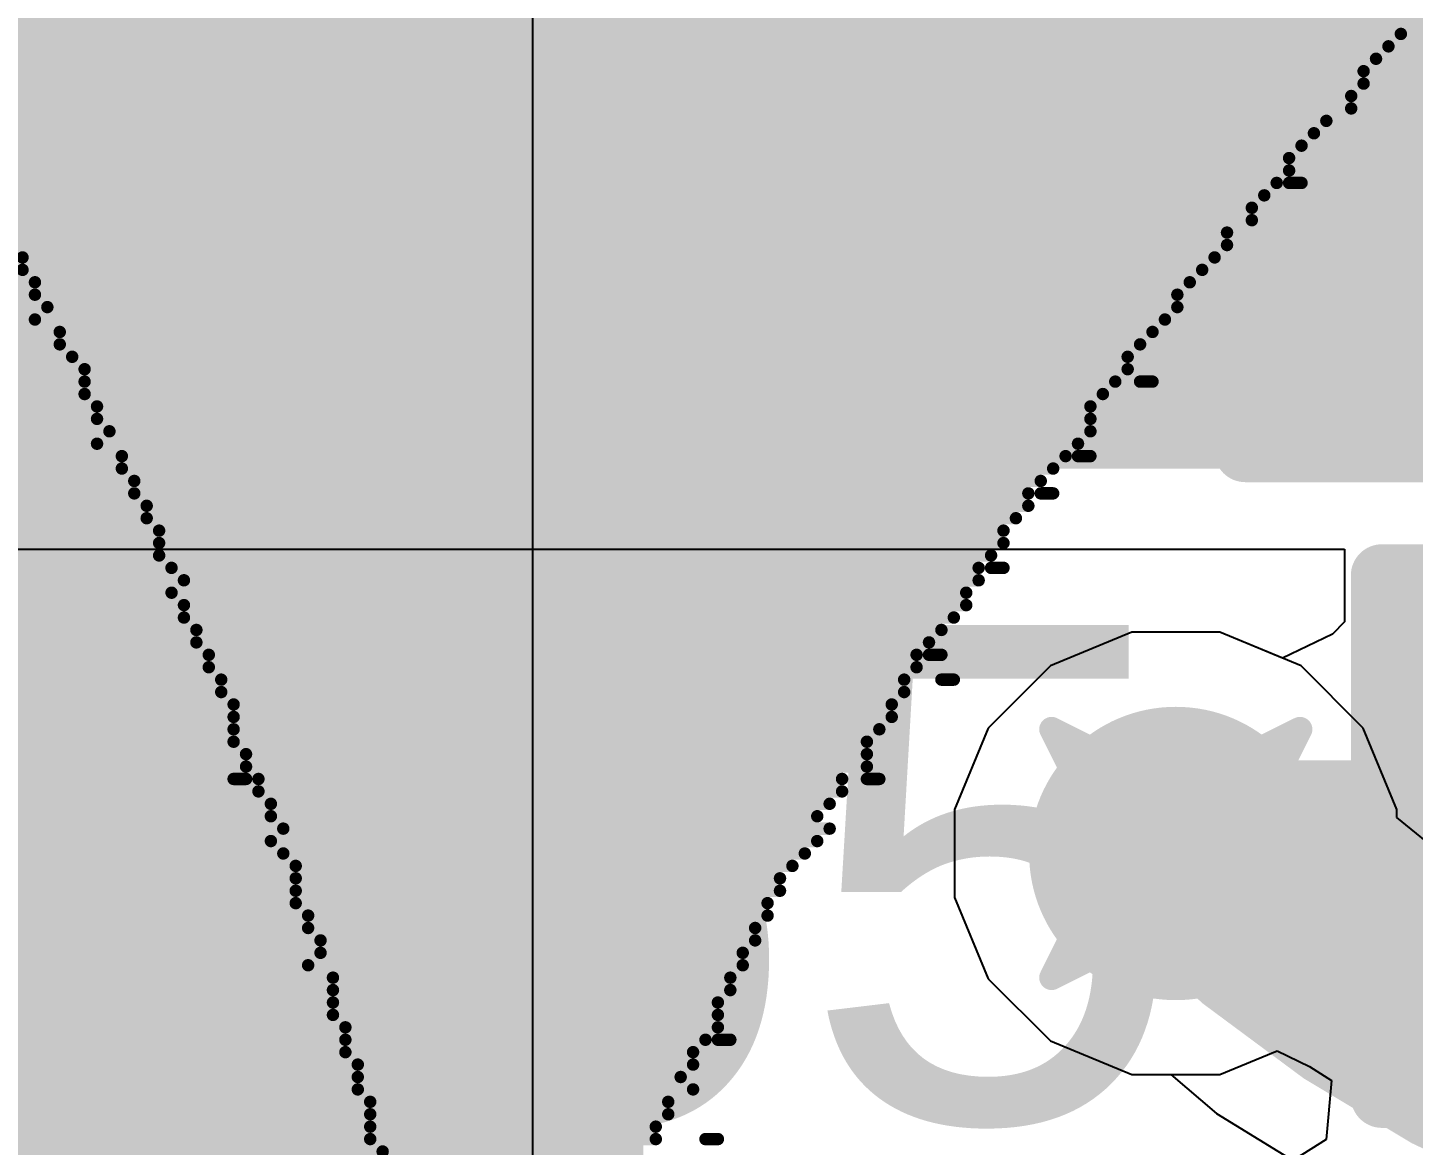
# Model space of a CAD drawing. Header units: inches. Extents: x -5 to 426, y -53 to 116.
# Drawn here: x 32.406 to 35.24, y -11.444 to -9.158 of the extents above; entities that cross this region are included whole.
import ezdxf

# ---------------------------------------------------------------- set-up
doc = ezdxf.new("R2010")
doc.units = ezdxf.units.IN
for name, color, linetype in [('Board Outline', 216, 'Continuous'), ('Bottom Layer', 5, 'Continuous'), ('Bottom Overlay', 54, 'Continuous'), ('Drill Drawing', 1, 'Continuous'), ('Top Layer', 1, 'Continuous'), ('Top Overlay', 2, 'Continuous'), ('Top Paste', 8, 'Continuous'), ('Top Solder', 216, 'Continuous'), ('Via Holes', 16, 'Continuous')]:
    doc.layers.add(name, color=color, linetype=linetype)
doc.styles.add('Arial', font='', dxfattribs={"height": 0.2})
doc.styles.get('Arial').set_extended_font_data('Arial')

# ---------------------------------------------------------------- blocks, each defined once
blk = doc.blocks.new('R___0603_3')
at = {"layer": 'Top Layer'}
for points in [[(-0.381, 0.4445), (-0.381, -0.4445), (-1.143, -0.4445), (-1.143, 0.4445)], [(1.143, 0.4445), (1.143, -0.4445), (0.381, -0.4445), (0.381, 0.4445)]]:
    blk.add_hatch(color=1, dxfattribs=at).paths.add_polyline_path(points)
at = {"layer": 'Top Paste'}
for points in [[(-0.381, 0.4445), (-0.381, -0.4445), (-1.143, -0.4445), (-1.143, 0.4445)], [(1.143, 0.4445), (1.143, -0.4445), (0.381, -0.4445), (0.381, 0.4445)]]:
    blk.add_hatch(color=8, dxfattribs=at).paths.add_polyline_path(points)
at = {"layer": 'Top Solder'}
for points in [[(-0.2794, 0.5461), (-0.2794, -0.5461), (-1.2446, -0.5461), (-1.2446, 0.5461)], [(1.2446, 0.5461), (1.2446, -0.5461), (0.2794, -0.5461), (0.2794, 0.5461)]]:
    blk.add_hatch(color=216, dxfattribs=at).paths.add_polyline_path(points)
at = {"layer": 'Top Overlay'}
for points in [[(-1.2192, 0.5334, 0.127, 0.127, 0), (-1.2192, -0.5334, 0.127, 0.127, 0)], [(-1.2192, 0.5334, 0.127, 0.127, 0), (1.2192, 0.5334, 0.127, 0.127, 0)], [(1.2192, 0.5334, 0.127, 0.127, 0), (1.2192, -0.5334, 0.127, 0.127, 0)], [(-1.2192, -0.5334, 0.127, 0.127, 0), (1.2192, -0.5334, 0.127, 0.127, 0)]]:
    blk.add_lwpolyline(points, format="xyseb", dxfattribs=at)
for points in [[(-1.25095, 0.5334, 0.0635, 0.0635, 1), (-1.18745, 0.5334, 0.0635, 0.0635, 1)], [(-1.25095, 0.5334, 0.0635, 0.0635, 1), (-1.18745, 0.5334, 0.0635, 0.0635, 1)], [(1.18745, 0.5334, 0.0635, 0.0635, 1), (1.25095, 0.5334, 0.0635, 0.0635, 1)], [(1.18745, 0.5334, 0.0635, 0.0635, 1), (1.25095, 0.5334, 0.0635, 0.0635, 1)], [(-1.25095, -0.5334, 0.0635, 0.0635, 1), (-1.18745, -0.5334, 0.0635, 0.0635, 1)], [(-1.25095, -0.5334, 0.0635, 0.0635, 1), (-1.18745, -0.5334, 0.0635, 0.0635, 1)], [(1.18745, -0.5334, 0.0635, 0.0635, 1), (1.25095, -0.5334, 0.0635, 0.0635, 1)], [(1.18745, -0.5334, 0.0635, 0.0635, 1), (1.25095, -0.5334, 0.0635, 0.0635, 1)]]:
    blk.add_lwpolyline(points, format="xyseb", close=True, dxfattribs=at)
blk = doc.blocks.new('R___0603_5')
at = {"layer": 'Top Layer'}
for points in [[(-0.381, 0.4445), (-0.381, -0.4445), (-1.143, -0.4445), (-1.143, 0.4445)], [(1.143, 0.4445), (1.143, -0.4445), (0.381, -0.4445), (0.381, 0.4445)]]:
    blk.add_hatch(color=1, dxfattribs=at).paths.add_polyline_path(points)
at = {"layer": 'Top Paste'}
for points in [[(-0.381, 0.4445), (-0.381, -0.4445), (-1.143, -0.4445), (-1.143, 0.4445)], [(1.143, 0.4445), (1.143, -0.4445), (0.381, -0.4445), (0.381, 0.4445)]]:
    blk.add_hatch(color=8, dxfattribs=at).paths.add_polyline_path(points)
at = {"layer": 'Top Solder'}
for points in [[(-0.2794, 0.5461), (-0.2794, -0.5461), (-1.2446, -0.5461), (-1.2446, 0.5461)], [(1.2446, 0.5461), (1.2446, -0.5461), (0.2794, -0.5461), (0.2794, 0.5461)]]:
    blk.add_hatch(color=216, dxfattribs=at).paths.add_polyline_path(points)
at = {"layer": 'Top Overlay'}
for points in [[(-1.2192, 0.5334, 0.127, 0.127, 0), (1.2192, 0.5334, 0.127, 0.127, 0)], [(-1.2192, 0.5334, 0.127, 0.127, 0), (-1.2192, -0.5334, 0.127, 0.127, 0)], [(1.2192, 0.5334, 0.127, 0.127, 0), (1.2192, -0.5334, 0.127, 0.127, 0)], [(-1.2192, -0.5334, 0.127, 0.127, 0), (1.2192, -0.5334, 0.127, 0.127, 0)]]:
    blk.add_lwpolyline(points, format="xyseb", dxfattribs=at)
for points in [[(-1.25095, 0.5334, 0.0635, 0.0635, 1), (-1.18745, 0.5334, 0.0635, 0.0635, 1)], [(-1.25095, 0.5334, 0.0635, 0.0635, 1), (-1.18745, 0.5334, 0.0635, 0.0635, 1)], [(1.18745, 0.5334, 0.0635, 0.0635, 1), (1.25095, 0.5334, 0.0635, 0.0635, 1)], [(1.18745, 0.5334, 0.0635, 0.0635, 1), (1.25095, 0.5334, 0.0635, 0.0635, 1)], [(-1.25095, -0.5334, 0.0635, 0.0635, 1), (-1.18745, -0.5334, 0.0635, 0.0635, 1)], [(-1.25095, -0.5334, 0.0635, 0.0635, 1), (-1.18745, -0.5334, 0.0635, 0.0635, 1)], [(1.18745, -0.5334, 0.0635, 0.0635, 1), (1.25095, -0.5334, 0.0635, 0.0635, 1)], [(1.18745, -0.5334, 0.0635, 0.0635, 1), (1.25095, -0.5334, 0.0635, 0.0635, 1)]]:
    blk.add_lwpolyline(points, format="xyseb", close=True, dxfattribs=at)
blk = doc.blocks.new('R___0603_52')
at = {"layer": 'Top Layer'}
for points in [[(-0.381, 0.4445), (-0.381, -0.4445), (-1.143, -0.4445), (-1.143, 0.4445)], [(1.143, 0.4445), (1.143, -0.4445), (0.381, -0.4445), (0.381, 0.4445)]]:
    blk.add_hatch(color=1, dxfattribs=at).paths.add_polyline_path(points)
at = {"layer": 'Top Paste'}
for points in [[(-0.381, 0.4445), (-0.381, -0.4445), (-1.143, -0.4445), (-1.143, 0.4445)], [(1.143, 0.4445), (1.143, -0.4445), (0.381, -0.4445), (0.381, 0.4445)]]:
    blk.add_hatch(color=8, dxfattribs=at).paths.add_polyline_path(points)
at = {"layer": 'Top Solder'}
for points in [[(-0.2794, 0.5461), (-0.2794, -0.5461), (-1.2446, -0.5461), (-1.2446, 0.5461)], [(1.2446, 0.5461), (1.2446, -0.5461), (0.2794, -0.5461), (0.2794, 0.5461)]]:
    blk.add_hatch(color=216, dxfattribs=at).paths.add_polyline_path(points)
at = {"layer": 'Top Overlay'}
for points in [[(-1.2192, 0.5334, 0.127, 0.127, 0), (-1.2192, -0.5334, 0.127, 0.127, 0)], [(1.2192, 0.5334, 0.127, 0.127, 0), (-1.2192, 0.5334, 0.127, 0.127, 0)], [(1.2192, 0.5334, 0.127, 0.127, 0), (1.2192, -0.5334, 0.127, 0.127, 0)], [(1.2192, -0.5334, 0.127, 0.127, 0), (-1.2192, -0.5334, 0.127, 0.127, 0)]]:
    blk.add_lwpolyline(points, format="xyseb", dxfattribs=at)
for points in [[(-1.25095, 0.5334, 0.0635, 0.0635, 1), (-1.18745, 0.5334, 0.0635, 0.0635, 1)], [(-1.25095, 0.5334, 0.0635, 0.0635, 1), (-1.18745, 0.5334, 0.0635, 0.0635, 1)], [(1.18745, 0.5334, 0.0635, 0.0635, 1), (1.25095, 0.5334, 0.0635, 0.0635, 1)], [(1.18745, 0.5334, 0.0635, 0.0635, 1), (1.25095, 0.5334, 0.0635, 0.0635, 1)], [(-1.25095, -0.5334, 0.0635, 0.0635, 1), (-1.18745, -0.5334, 0.0635, 0.0635, 1)], [(-1.25095, -0.5334, 0.0635, 0.0635, 1), (-1.18745, -0.5334, 0.0635, 0.0635, 1)], [(1.18745, -0.5334, 0.0635, 0.0635, 1), (1.25095, -0.5334, 0.0635, 0.0635, 1)], [(1.18745, -0.5334, 0.0635, 0.0635, 1), (1.25095, -0.5334, 0.0635, 0.0635, 1)]]:
    blk.add_lwpolyline(points, format="xyseb", close=True, dxfattribs=at)

msp = doc.modelspace()

# ---------------------------------------------------------------- hatches: boundary and pattern name
at = {"layer": 'Bottom Layer'}
h = msp.add_hatch(color=5, dxfattribs=at)
edge = h.paths.add_edge_path()
edge.add_arc((34.7543, -10.847), 0.3, 0, 360)
at = {"layer": 'Top Layer'}
msp.add_hatch(color=1, dxfattribs=at).paths.add_polyline_path([(37.4213, -9.1568), (30.8844, -9.1568), (30.8844, -10.0596), (37.4213, -10.0596)])
h = msp.add_hatch(color=1, dxfattribs=at)
edge = h.paths.add_edge_path()
edge.add_arc((34.7543, -10.847), 0.3, 0, 360)
at = {"layer": 'Via Holes'}
h = msp.add_hatch(color=7, dxfattribs=at)
edge = h.paths.add_edge_path()
edge.add_arc((34.7543, -10.847), 0.15, 0, 360)

# ---------------------------------------------------------------- linework, layer by layer
at = {"layer": 'Board Outline'}
msp.add_lwpolyline([(49.7725, 6.3481, 0.254, 0.254, -1.144567), (-0.2979, -38.4414, 0.254, 0.254, 0)], format="xyseb", dxfattribs=at)
at = {"layer": 'Bottom Layer'}
for p, q in [((33.4392, -13.3255), (33.4392, -7.3856)), ((34.6643, -10.3946), (34.498, -10.4635)), ((34.8443, -10.3946), (34.6643, -10.3946)), ((35.0105, -10.4635), (34.8443, -10.3946)), ((34.498, -10.4635), (34.3707, -10.5907)), ((35.1378, -10.5907), (35.0105, -10.4635)), ((34.3707, -10.5907), (34.3019, -10.757)), ((35.2067, -10.757), (35.1378, -10.5907)), ((34.3019, -10.757), (34.3019, -10.937)), ((35.2067, -10.7734), (35.2067, -10.757)), ((35.3142, -10.8616), (35.2067, -10.7734)), ((34.3019, -10.937), (34.3707, -11.1032)), ((34.3707, -11.1032), (34.498, -11.2305)), ((34.498, -11.2305), (34.6643, -11.2994)), ((34.6643, -11.2994), (34.7444, -11.2994)), ((34.7444, -11.2994), (34.8374, -11.3788)), ((34.8374, -11.3788), (35.2093, -11.6067))]:
    msp.add_line(p, q, dxfattribs=at)
for points in [[(32.7731, -13.3255, 1.016, 1.016, 0), (32.7731, -7.3856, 1.016, 1.016, 0)], [(36.4713, -11.5582, 0.381, 0.381, -0.198912), (34.7543, -10.847, 0.381, 0.381, 0)]]:
    msp.add_lwpolyline(points, format="xyseb", dxfattribs=at)
msp.add_lwpolyline([(34.659, -10.847, 0.1905, 0.1905, 1), (34.8495, -10.847, 0.1905, 0.1905, 1)], format="xyseb", close=True, dxfattribs=at)
at = {"layer": 'Bottom Overlay'}
for points in [[(32.0651, -9.1452, 0.0254, 0.0254, 0), (35.2401, -9.1452, 0.0254, 0.0254, 0)], [(32.1159, -9.1706, 0.0254, 0.0254, 0), (35.2147, -9.1706, 0.0254, 0.0254, 0)], [(32.1413, -9.196, 0.0254, 0.0254, 0), (35.1893, -9.196, 0.0254, 0.0254, 0)], [(32.1667, -9.2214, 0.0254, 0.0254, 0), (35.1639, -9.2214, 0.0254, 0.0254, 0)], [(32.1667, -9.2468, 0.0254, 0.0254, 0), (35.1385, -9.2468, 0.0254, 0.0254, 0)], [(32.1921, -9.2722, 0.0254, 0.0254, 0), (35.1385, -9.2722, 0.0254, 0.0254, 0)], [(32.2175, -9.2976, 0.0254, 0.0254, 0), (35.1131, -9.2976, 0.0254, 0.0254, 0)], [(32.2175, -9.323, 0.0254, 0.0254, 0), (35.1131, -9.323, 0.0254, 0.0254, 0)], [(32.2175, -9.3484, 0.0254, 0.0254, 0), (35.0623, -9.3484, 0.0254, 0.0254, 0)], [(32.2429, -9.3738, 0.0254, 0.0254, 0), (35.0369, -9.3738, 0.0254, 0.0254, 0)], [(32.2683, -9.3992, 0.0254, 0.0254, 0), (35.0115, -9.3992, 0.0254, 0.0254, 0)], [(32.2683, -9.4246, 0.0254, 0.0254, 0), (34.9861, -9.4246, 0.0254, 0.0254, 0)], [(32.2937, -9.45, 0.0254, 0.0254, 0), (34.9861, -9.45, 0.0254, 0.0254, 0)], [(32.2937, -9.4754, 0.0254, 0.0254, 0), (34.9607, -9.4754, 0.0254, 0.0254, 0)], [(34.9861, -9.4754, 0.0254, 0.0254, 0), (35.0115, -9.4754, 0.0254, 0.0254, 0)], [(32.3191, -9.5008, 0.0254, 0.0254, 0), (34.9353, -9.5008, 0.0254, 0.0254, 0)], [(32.3445, -9.5262, 0.0254, 0.0254, 0), (34.9099, -9.5262, 0.0254, 0.0254, 0)], [(32.3445, -9.5516, 0.0254, 0.0254, 0), (34.9099, -9.5516, 0.0254, 0.0254, 0)], [(32.3699, -9.577, 0.0254, 0.0254, 0), (34.8591, -9.577, 0.0254, 0.0254, 0)], [(32.3445, -9.6024, 0.0254, 0.0254, 0), (34.8591, -9.6024, 0.0254, 0.0254, 0)], [(32.3953, -9.6278, 0.0254, 0.0254, 0), (34.8337, -9.6278, 0.0254, 0.0254, 0)], [(32.3953, -9.6532, 0.0254, 0.0254, 0), (34.8083, -9.6532, 0.0254, 0.0254, 0)], [(32.4207, -9.6786, 0.0254, 0.0254, 0), (34.7829, -9.6786, 0.0254, 0.0254, 0)], [(32.4207, -9.704, 0.0254, 0.0254, 0), (34.7575, -9.704, 0.0254, 0.0254, 0)], [(32.4461, -9.7294, 0.0254, 0.0254, 0), (34.7575, -9.7294, 0.0254, 0.0254, 0)], [(32.4207, -9.7548, 0.0254, 0.0254, 0), (34.7321, -9.7548, 0.0254, 0.0254, 0)], [(32.4715, -9.7802, 0.0254, 0.0254, 0), (34.7067, -9.7802, 0.0254, 0.0254, 0)], [(32.4715, -9.8056, 0.0254, 0.0254, 0), (34.6813, -9.8056, 0.0254, 0.0254, 0)], [(32.4969, -9.831, 0.0254, 0.0254, 0), (34.6559, -9.831, 0.0254, 0.0254, 0)], [(32.5223, -9.8564, 0.0254, 0.0254, 0), (34.6559, -9.8564, 0.0254, 0.0254, 0)], [(32.5223, -9.8818, 0.0254, 0.0254, 0), (34.6305, -9.8818, 0.0254, 0.0254, 0)], [(34.6813, -9.8818, 0.0254, 0.0254, 0), (34.7067, -9.8818, 0.0254, 0.0254, 0)], [(32.5223, -9.9072, 0.0254, 0.0254, 0), (34.6051, -9.9072, 0.0254, 0.0254, 0)], [(32.5477, -9.9326, 0.0254, 0.0254, 0), (34.5797, -9.9326, 0.0254, 0.0254, 0)], [(32.5477, -9.958, 0.0254, 0.0254, 0), (34.5797, -9.958, 0.0254, 0.0254, 0)], [(32.5731, -9.9834, 0.0254, 0.0254, 0), (34.5797, -9.9834, 0.0254, 0.0254, 0)], [(32.5477, -10.0088, 0.0254, 0.0254, 0), (34.5543, -10.0088, 0.0254, 0.0254, 0)], [(32.5985, -10.0342, 0.0254, 0.0254, 0), (34.5289, -10.0342, 0.0254, 0.0254, 0)], [(34.5543, -10.0342, 0.0254, 0.0254, 0), (34.5797, -10.0342, 0.0254, 0.0254, 0)], [(32.5985, -10.0596, 0.0254, 0.0254, 0), (34.5035, -10.0596, 0.0254, 0.0254, 0)], [(32.6239, -10.085, 0.0254, 0.0254, 0), (34.4781, -10.085, 0.0254, 0.0254, 0)], [(32.6239, -10.1104, 0.0254, 0.0254, 0), (34.4527, -10.1104, 0.0254, 0.0254, 0)], [(34.4781, -10.1104, 0.0254, 0.0254, 0), (34.5035, -10.1104, 0.0254, 0.0254, 0)], [(32.6493, -10.1358, 0.0254, 0.0254, 0), (34.4527, -10.1358, 0.0254, 0.0254, 0)], [(32.6493, -10.1612, 0.0254, 0.0254, 0), (34.4273, -10.1612, 0.0254, 0.0254, 0)], [(32.6747, -10.1866, 0.0254, 0.0254, 0), (34.4019, -10.1866, 0.0254, 0.0254, 0)], [(32.6747, -10.212, 0.0254, 0.0254, 0), (34.4019, -10.212, 0.0254, 0.0254, 0)], [(32.6747, -10.2374, 0.0254, 0.0254, 0), (34.3765, -10.2374, 0.0254, 0.0254, 0)], [(32.7001, -10.2628, 0.0254, 0.0254, 0), (34.3511, -10.2628, 0.0254, 0.0254, 0)], [(34.3765, -10.2628, 0.0254, 0.0254, 0), (34.4019, -10.2628, 0.0254, 0.0254, 0)], [(32.7255, -10.2882, 0.0254, 0.0254, 0), (34.3511, -10.2882, 0.0254, 0.0254, 0)], [(32.7001, -10.3136, 0.0254, 0.0254, 0), (34.3257, -10.3136, 0.0254, 0.0254, 0)], [(32.7255, -10.339, 0.0254, 0.0254, 0), (34.3257, -10.339, 0.0254, 0.0254, 0)], [(32.7255, -10.3644, 0.0254, 0.0254, 0), (34.3003, -10.3644, 0.0254, 0.0254, 0)], [(32.7509, -10.3898, 0.0254, 0.0254, 0), (34.2749, -10.3898, 0.0254, 0.0254, 0)], [(32.7509, -10.4152, 0.0254, 0.0254, 0), (34.2495, -10.4152, 0.0254, 0.0254, 0)], [(32.7763, -10.4406, 0.0254, 0.0254, 0), (34.2241, -10.4406, 0.0254, 0.0254, 0)], [(34.2495, -10.4406, 0.0254, 0.0254, 0), (34.2749, -10.4406, 0.0254, 0.0254, 0)], [(32.7763, -10.466, 0.0254, 0.0254, 0), (34.2241, -10.466, 0.0254, 0.0254, 0)], [(32.8017, -10.4914, 0.0254, 0.0254, 0), (34.1987, -10.4914, 0.0254, 0.0254, 0)], [(34.2749, -10.4914, 0.0254, 0.0254, 0), (34.3003, -10.4914, 0.0254, 0.0254, 0)], [(32.8017, -10.5168, 0.0254, 0.0254, 0), (34.1987, -10.5168, 0.0254, 0.0254, 0)], [(32.8271, -10.5422, 0.0254, 0.0254, 0), (34.1733, -10.5422, 0.0254, 0.0254, 0)], [(32.8271, -10.5676, 0.0254, 0.0254, 0), (34.1733, -10.5676, 0.0254, 0.0254, 0)], [(32.8271, -10.593, 0.0254, 0.0254, 0), (34.1479, -10.593, 0.0254, 0.0254, 0)], [(32.8271, -10.6184, 0.0254, 0.0254, 0), (34.1225, -10.6184, 0.0254, 0.0254, 0)], [(32.8525, -10.6438, 0.0254, 0.0254, 0), (34.1225, -10.6438, 0.0254, 0.0254, 0)], [(32.8525, -10.6692, 0.0254, 0.0254, 0), (34.1225, -10.6692, 0.0254, 0.0254, 0)], [(32.8271, -10.6946, 0.0254, 0.0254, 0), (32.8525, -10.6946, 0.0254, 0.0254, 0)], [(32.8779, -10.6946, 0.0254, 0.0254, 0), (34.0717, -10.6946, 0.0254, 0.0254, 0)], [(34.1225, -10.6946, 0.0254, 0.0254, 0), (34.1479, -10.6946, 0.0254, 0.0254, 0)], [(32.8779, -10.72, 0.0254, 0.0254, 0), (34.0717, -10.72, 0.0254, 0.0254, 0)], [(32.9033, -10.7454, 0.0254, 0.0254, 0), (34.0463, -10.7454, 0.0254, 0.0254, 0)], [(32.9033, -10.7708, 0.0254, 0.0254, 0), (34.0209, -10.7708, 0.0254, 0.0254, 0)], [(32.9287, -10.7962, 0.0254, 0.0254, 0), (34.0463, -10.7962, 0.0254, 0.0254, 0)], [(32.9033, -10.8216, 0.0254, 0.0254, 0), (34.0209, -10.8216, 0.0254, 0.0254, 0)], [(32.9287, -10.847, 0.0254, 0.0254, 0), (33.9955, -10.847, 0.0254, 0.0254, 0)], [(32.9541, -10.8724, 0.0254, 0.0254, 0), (33.9701, -10.8724, 0.0254, 0.0254, 0)], [(32.9541, -10.8978, 0.0254, 0.0254, 0), (33.9447, -10.8978, 0.0254, 0.0254, 0)], [(32.9541, -10.9232, 0.0254, 0.0254, 0), (33.9447, -10.9232, 0.0254, 0.0254, 0)], [(32.9541, -10.9486, 0.0254, 0.0254, 0), (33.9193, -10.9486, 0.0254, 0.0254, 0)], [(32.9795, -10.974, 0.0254, 0.0254, 0), (33.9193, -10.974, 0.0254, 0.0254, 0)], [(32.9795, -10.9994, 0.0254, 0.0254, 0), (33.8939, -10.9994, 0.0254, 0.0254, 0)], [(33.0049, -11.0248, 0.0254, 0.0254, 0), (33.8939, -11.0248, 0.0254, 0.0254, 0)], [(33.0049, -11.0502, 0.0254, 0.0254, 0), (33.8685, -11.0502, 0.0254, 0.0254, 0)], [(32.9795, -11.0756, 0.0254, 0.0254, 0), (33.8685, -11.0756, 0.0254, 0.0254, 0)], [(33.0303, -11.101, 0.0254, 0.0254, 0), (33.8431, -11.101, 0.0254, 0.0254, 0)], [(33.0303, -11.1264, 0.0254, 0.0254, 0), (33.8431, -11.1264, 0.0254, 0.0254, 0)], [(33.0303, -11.1518, 0.0254, 0.0254, 0), (33.8177, -11.1518, 0.0254, 0.0254, 0)], [(33.0303, -11.1772, 0.0254, 0.0254, 0), (33.8177, -11.1772, 0.0254, 0.0254, 0)], [(33.0557, -11.2026, 0.0254, 0.0254, 0), (33.8177, -11.2026, 0.0254, 0.0254, 0)], [(33.0557, -11.228, 0.0254, 0.0254, 0), (33.7923, -11.228, 0.0254, 0.0254, 0)], [(33.8177, -11.228, 0.0254, 0.0254, 0), (33.8431, -11.228, 0.0254, 0.0254, 0)], [(33.0557, -11.2534, 0.0254, 0.0254, 0), (33.7669, -11.2534, 0.0254, 0.0254, 0)], [(33.0811, -11.2788, 0.0254, 0.0254, 0), (33.7669, -11.2788, 0.0254, 0.0254, 0)], [(33.0811, -11.3042, 0.0254, 0.0254, 0), (33.7415, -11.3042, 0.0254, 0.0254, 0)], [(33.0811, -11.3296, 0.0254, 0.0254, 0), (33.7669, -11.3296, 0.0254, 0.0254, 0)], [(33.1065, -11.355, 0.0254, 0.0254, 0), (33.7161, -11.355, 0.0254, 0.0254, 0)], [(33.1065, -11.3804, 0.0254, 0.0254, 0), (33.7161, -11.3804, 0.0254, 0.0254, 0)], [(33.1065, -11.4058, 0.0254, 0.0254, 0), (33.6907, -11.4058, 0.0254, 0.0254, 0)], [(33.1065, -11.4312, 0.0254, 0.0254, 0), (33.6907, -11.4312, 0.0254, 0.0254, 0)], [(33.7923, -11.4312, 0.0254, 0.0254, 0), (33.8177, -11.4312, 0.0254, 0.0254, 0)], [(33.1319, -11.4566, 0.0254, 0.0254, 0), (33.6653, -11.4566, 0.0254, 0.0254, 0)]]:
    msp.add_lwpolyline(points, format="xyseb", dxfattribs=at)
for points in [[(35.2083, -9.1706, 0.0127, 0.0127, 1), (35.221, -9.1706, 0.0127, 0.0127, 1)], [(35.1575, -9.2214, 0.0127, 0.0127, 1), (35.1702, -9.2214, 0.0127, 0.0127, 1)], [(35.1829, -9.196, 0.0127, 0.0127, 1), (35.1956, -9.196, 0.0127, 0.0127, 1)], [(35.1321, -9.2468, 0.0127, 0.0127, 1), (35.1448, -9.2468, 0.0127, 0.0127, 1)], [(35.1321, -9.2722, 0.0127, 0.0127, 1), (35.1448, -9.2722, 0.0127, 0.0127, 1)], [(35.1067, -9.2976, 0.0127, 0.0127, 1), (35.1194, -9.2976, 0.0127, 0.0127, 1)], [(35.1067, -9.323, 0.0127, 0.0127, 1), (35.1194, -9.323, 0.0127, 0.0127, 1)], [(35.0559, -9.3484, 0.0127, 0.0127, 1), (35.0686, -9.3484, 0.0127, 0.0127, 1)], [(35.0305, -9.3738, 0.0127, 0.0127, 1), (35.0432, -9.3738, 0.0127, 0.0127, 1)], [(35.0051, -9.3992, 0.0127, 0.0127, 1), (35.0178, -9.3992, 0.0127, 0.0127, 1)], [(34.9797, -9.4246, 0.0127, 0.0127, 1), (34.9924, -9.4246, 0.0127, 0.0127, 1)], [(34.9797, -9.45, 0.0127, 0.0127, 1), (34.9924, -9.45, 0.0127, 0.0127, 1)], [(34.9543, -9.4754, 0.0127, 0.0127, 1), (34.967, -9.4754, 0.0127, 0.0127, 1)], [(34.9797, -9.4754, 0.0127, 0.0127, 1), (34.9924, -9.4754, 0.0127, 0.0127, 1)], [(35.0051, -9.4754, 0.0127, 0.0127, 1), (35.0178, -9.4754, 0.0127, 0.0127, 1)], [(34.9289, -9.5008, 0.0127, 0.0127, 1), (34.9416, -9.5008, 0.0127, 0.0127, 1)], [(34.9035, -9.5262, 0.0127, 0.0127, 1), (34.9162, -9.5262, 0.0127, 0.0127, 1)], [(34.9035, -9.5516, 0.0127, 0.0127, 1), (34.9162, -9.5516, 0.0127, 0.0127, 1)], [(34.8527, -9.577, 0.0127, 0.0127, 1), (34.8654, -9.577, 0.0127, 0.0127, 1)], [(34.8527, -9.6024, 0.0127, 0.0127, 1), (34.8654, -9.6024, 0.0127, 0.0127, 1)], [(32.3889, -9.6278, 0.0127, 0.0127, 1), (32.4016, -9.6278, 0.0127, 0.0127, 1)], [(34.8273, -9.6278, 0.0127, 0.0127, 1), (34.84, -9.6278, 0.0127, 0.0127, 1)], [(32.3889, -9.6532, 0.0127, 0.0127, 1), (32.4016, -9.6532, 0.0127, 0.0127, 1)], [(34.8019, -9.6532, 0.0127, 0.0127, 1), (34.8146, -9.6532, 0.0127, 0.0127, 1)], [(32.4143, -9.6786, 0.0127, 0.0127, 1), (32.427, -9.6786, 0.0127, 0.0127, 1)], [(32.4143, -9.704, 0.0127, 0.0127, 1), (32.427, -9.704, 0.0127, 0.0127, 1)], [(34.7511, -9.704, 0.0127, 0.0127, 1), (34.7638, -9.704, 0.0127, 0.0127, 1)], [(34.7765, -9.6786, 0.0127, 0.0127, 1), (34.7892, -9.6786, 0.0127, 0.0127, 1)], [(32.4397, -9.7294, 0.0127, 0.0127, 1), (32.4524, -9.7294, 0.0127, 0.0127, 1)], [(34.7511, -9.7294, 0.0127, 0.0127, 1), (34.7638, -9.7294, 0.0127, 0.0127, 1)], [(32.4143, -9.7548, 0.0127, 0.0127, 1), (32.427, -9.7548, 0.0127, 0.0127, 1)], [(34.7257, -9.7548, 0.0127, 0.0127, 1), (34.7384, -9.7548, 0.0127, 0.0127, 1)], [(32.4651, -9.7802, 0.0127, 0.0127, 1), (32.4778, -9.7802, 0.0127, 0.0127, 1)], [(34.7003, -9.7802, 0.0127, 0.0127, 1), (34.713, -9.7802, 0.0127, 0.0127, 1)], [(32.4651, -9.8056, 0.0127, 0.0127, 1), (32.4778, -9.8056, 0.0127, 0.0127, 1)], [(34.6749, -9.8056, 0.0127, 0.0127, 1), (34.6876, -9.8056, 0.0127, 0.0127, 1)], [(32.4905, -9.831, 0.0127, 0.0127, 1), (32.5032, -9.831, 0.0127, 0.0127, 1)], [(34.6495, -9.831, 0.0127, 0.0127, 1), (34.6622, -9.831, 0.0127, 0.0127, 1)], [(32.5159, -9.8564, 0.0127, 0.0127, 1), (32.5286, -9.8564, 0.0127, 0.0127, 1)], [(34.6495, -9.8564, 0.0127, 0.0127, 1), (34.6622, -9.8564, 0.0127, 0.0127, 1)], [(32.5159, -9.8818, 0.0127, 0.0127, 1), (32.5286, -9.8818, 0.0127, 0.0127, 1)], [(34.6241, -9.8818, 0.0127, 0.0127, 1), (34.6368, -9.8818, 0.0127, 0.0127, 1)], [(34.6749, -9.8818, 0.0127, 0.0127, 1), (34.6876, -9.8818, 0.0127, 0.0127, 1)], [(34.7003, -9.8818, 0.0127, 0.0127, 1), (34.713, -9.8818, 0.0127, 0.0127, 1)], [(32.5159, -9.9072, 0.0127, 0.0127, 1), (32.5286, -9.9072, 0.0127, 0.0127, 1)], [(34.5987, -9.9072, 0.0127, 0.0127, 1), (34.6114, -9.9072, 0.0127, 0.0127, 1)], [(32.5413, -9.9326, 0.0127, 0.0127, 1), (32.554, -9.9326, 0.0127, 0.0127, 1)], [(32.5413, -9.958, 0.0127, 0.0127, 1), (32.554, -9.958, 0.0127, 0.0127, 1)], [(34.5733, -9.9326, 0.0127, 0.0127, 1), (34.586, -9.9326, 0.0127, 0.0127, 1)], [(34.5733, -9.958, 0.0127, 0.0127, 1), (34.586, -9.958, 0.0127, 0.0127, 1)], [(32.5667, -9.9834, 0.0127, 0.0127, 1), (32.5794, -9.9834, 0.0127, 0.0127, 1)], [(34.5733, -9.9834, 0.0127, 0.0127, 1), (34.586, -9.9834, 0.0127, 0.0127, 1)], [(32.5413, -10.0088, 0.0127, 0.0127, 1), (32.554, -10.0088, 0.0127, 0.0127, 1)], [(34.5479, -10.0088, 0.0127, 0.0127, 1), (34.5606, -10.0088, 0.0127, 0.0127, 1)], [(32.5921, -10.0342, 0.0127, 0.0127, 1), (32.6048, -10.0342, 0.0127, 0.0127, 1)], [(34.5225, -10.0342, 0.0127, 0.0127, 1), (34.5352, -10.0342, 0.0127, 0.0127, 1)], [(34.5479, -10.0342, 0.0127, 0.0127, 1), (34.5606, -10.0342, 0.0127, 0.0127, 1)], [(34.5733, -10.0342, 0.0127, 0.0127, 1), (34.586, -10.0342, 0.0127, 0.0127, 1)], [(32.5921, -10.0596, 0.0127, 0.0127, 1), (32.6048, -10.0596, 0.0127, 0.0127, 1)], [(34.4971, -10.0596, 0.0127, 0.0127, 1), (34.5098, -10.0596, 0.0127, 0.0127, 1)], [(32.6175, -10.085, 0.0127, 0.0127, 1), (32.6302, -10.085, 0.0127, 0.0127, 1)], [(34.4717, -10.085, 0.0127, 0.0127, 1), (34.4844, -10.085, 0.0127, 0.0127, 1)], [(32.6175, -10.1104, 0.0127, 0.0127, 1), (32.6302, -10.1104, 0.0127, 0.0127, 1)], [(34.4463, -10.1104, 0.0127, 0.0127, 1), (34.459, -10.1104, 0.0127, 0.0127, 1)], [(34.4717, -10.1104, 0.0127, 0.0127, 1), (34.4844, -10.1104, 0.0127, 0.0127, 1)], [(34.4971, -10.1104, 0.0127, 0.0127, 1), (34.5098, -10.1104, 0.0127, 0.0127, 1)], [(32.6429, -10.1358, 0.0127, 0.0127, 1), (32.6556, -10.1358, 0.0127, 0.0127, 1)], [(34.4463, -10.1358, 0.0127, 0.0127, 1), (34.459, -10.1358, 0.0127, 0.0127, 1)], [(32.6429, -10.1612, 0.0127, 0.0127, 1), (32.6556, -10.1612, 0.0127, 0.0127, 1)], [(32.6683, -10.1866, 0.0127, 0.0127, 1), (32.681, -10.1866, 0.0127, 0.0127, 1)], [(34.3955, -10.1866, 0.0127, 0.0127, 1), (34.4082, -10.1866, 0.0127, 0.0127, 1)], [(34.4209, -10.1612, 0.0127, 0.0127, 1), (34.4336, -10.1612, 0.0127, 0.0127, 1)], [(32.6683, -10.212, 0.0127, 0.0127, 1), (32.681, -10.212, 0.0127, 0.0127, 1)], [(34.3955, -10.212, 0.0127, 0.0127, 1), (34.4082, -10.212, 0.0127, 0.0127, 1)], [(32.6683, -10.2374, 0.0127, 0.0127, 1), (32.681, -10.2374, 0.0127, 0.0127, 1)], [(34.3701, -10.2374, 0.0127, 0.0127, 1), (34.3828, -10.2374, 0.0127, 0.0127, 1)], [(32.6937, -10.2628, 0.0127, 0.0127, 1), (32.7064, -10.2628, 0.0127, 0.0127, 1)], [(34.3447, -10.2628, 0.0127, 0.0127, 1), (34.3574, -10.2628, 0.0127, 0.0127, 1)], [(34.3701, -10.2628, 0.0127, 0.0127, 1), (34.3828, -10.2628, 0.0127, 0.0127, 1)], [(34.3955, -10.2628, 0.0127, 0.0127, 1), (34.4082, -10.2628, 0.0127, 0.0127, 1)], [(32.7191, -10.2882, 0.0127, 0.0127, 1), (32.7318, -10.2882, 0.0127, 0.0127, 1)], [(34.3447, -10.2882, 0.0127, 0.0127, 1), (34.3574, -10.2882, 0.0127, 0.0127, 1)], [(32.6937, -10.3136, 0.0127, 0.0127, 1), (32.7064, -10.3136, 0.0127, 0.0127, 1)], [(34.3193, -10.3136, 0.0127, 0.0127, 1), (34.332, -10.3136, 0.0127, 0.0127, 1)], [(32.7191, -10.339, 0.0127, 0.0127, 1), (32.7318, -10.339, 0.0127, 0.0127, 1)], [(34.3193, -10.339, 0.0127, 0.0127, 1), (34.332, -10.339, 0.0127, 0.0127, 1)], [(32.7191, -10.3644, 0.0127, 0.0127, 1), (32.7318, -10.3644, 0.0127, 0.0127, 1)], [(34.2939, -10.3644, 0.0127, 0.0127, 1), (34.3066, -10.3644, 0.0127, 0.0127, 1)], [(32.7445, -10.3898, 0.0127, 0.0127, 1), (32.7572, -10.3898, 0.0127, 0.0127, 1)], [(34.2685, -10.3898, 0.0127, 0.0127, 1), (34.2812, -10.3898, 0.0127, 0.0127, 1)], [(32.7445, -10.4152, 0.0127, 0.0127, 1), (32.7572, -10.4152, 0.0127, 0.0127, 1)], [(32.7699, -10.4406, 0.0127, 0.0127, 1), (32.7826, -10.4406, 0.0127, 0.0127, 1)], [(34.2177, -10.4406, 0.0127, 0.0127, 1), (34.2304, -10.4406, 0.0127, 0.0127, 1)], [(34.2431, -10.4152, 0.0127, 0.0127, 1), (34.2558, -10.4152, 0.0127, 0.0127, 1)], [(34.2431, -10.4406, 0.0127, 0.0127, 1), (34.2558, -10.4406, 0.0127, 0.0127, 1)], [(34.2685, -10.4406, 0.0127, 0.0127, 1), (34.2812, -10.4406, 0.0127, 0.0127, 1)], [(32.7699, -10.466, 0.0127, 0.0127, 1), (32.7826, -10.466, 0.0127, 0.0127, 1)], [(34.2177, -10.466, 0.0127, 0.0127, 1), (34.2304, -10.466, 0.0127, 0.0127, 1)], [(32.7953, -10.4914, 0.0127, 0.0127, 1), (32.808, -10.4914, 0.0127, 0.0127, 1)], [(34.1923, -10.4914, 0.0127, 0.0127, 1), (34.205, -10.4914, 0.0127, 0.0127, 1)], [(34.2685, -10.4914, 0.0127, 0.0127, 1), (34.2812, -10.4914, 0.0127, 0.0127, 1)], [(34.2939, -10.4914, 0.0127, 0.0127, 1), (34.3066, -10.4914, 0.0127, 0.0127, 1)], [(32.7953, -10.5168, 0.0127, 0.0127, 1), (32.808, -10.5168, 0.0127, 0.0127, 1)], [(34.1923, -10.5168, 0.0127, 0.0127, 1), (34.205, -10.5168, 0.0127, 0.0127, 1)], [(32.8207, -10.5422, 0.0127, 0.0127, 1), (32.8334, -10.5422, 0.0127, 0.0127, 1)], [(34.1669, -10.5422, 0.0127, 0.0127, 1), (34.1796, -10.5422, 0.0127, 0.0127, 1)], [(32.8207, -10.5676, 0.0127, 0.0127, 1), (32.8334, -10.5676, 0.0127, 0.0127, 1)], [(34.1669, -10.5676, 0.0127, 0.0127, 1), (34.1796, -10.5676, 0.0127, 0.0127, 1)], [(32.8207, -10.593, 0.0127, 0.0127, 1), (32.8334, -10.593, 0.0127, 0.0127, 1)], [(34.1415, -10.593, 0.0127, 0.0127, 1), (34.1542, -10.593, 0.0127, 0.0127, 1)], [(32.8207, -10.6184, 0.0127, 0.0127, 1), (32.8334, -10.6184, 0.0127, 0.0127, 1)], [(34.1161, -10.6184, 0.0127, 0.0127, 1), (34.1288, -10.6184, 0.0127, 0.0127, 1)], [(32.8461, -10.6438, 0.0127, 0.0127, 1), (32.8588, -10.6438, 0.0127, 0.0127, 1)], [(32.8461, -10.6692, 0.0127, 0.0127, 1), (32.8588, -10.6692, 0.0127, 0.0127, 1)], [(34.1161, -10.6438, 0.0127, 0.0127, 1), (34.1288, -10.6438, 0.0127, 0.0127, 1)], [(34.1161, -10.6692, 0.0127, 0.0127, 1), (34.1288, -10.6692, 0.0127, 0.0127, 1)], [(32.8207, -10.6946, 0.0127, 0.0127, 1), (32.8334, -10.6946, 0.0127, 0.0127, 1)], [(32.8461, -10.6946, 0.0127, 0.0127, 1), (32.8588, -10.6946, 0.0127, 0.0127, 1)], [(32.8715, -10.6946, 0.0127, 0.0127, 1), (32.8842, -10.6946, 0.0127, 0.0127, 1)], [(34.0653, -10.6946, 0.0127, 0.0127, 1), (34.078, -10.6946, 0.0127, 0.0127, 1)], [(34.1161, -10.6946, 0.0127, 0.0127, 1), (34.1288, -10.6946, 0.0127, 0.0127, 1)], [(34.1415, -10.6946, 0.0127, 0.0127, 1), (34.1542, -10.6946, 0.0127, 0.0127, 1)], [(32.8715, -10.72, 0.0127, 0.0127, 1), (32.8842, -10.72, 0.0127, 0.0127, 1)], [(34.0653, -10.72, 0.0127, 0.0127, 1), (34.078, -10.72, 0.0127, 0.0127, 1)], [(32.8969, -10.7454, 0.0127, 0.0127, 1), (32.9096, -10.7454, 0.0127, 0.0127, 1)], [(34.0399, -10.7454, 0.0127, 0.0127, 1), (34.0526, -10.7454, 0.0127, 0.0127, 1)], [(32.8969, -10.7708, 0.0127, 0.0127, 1), (32.9096, -10.7708, 0.0127, 0.0127, 1)], [(34.0145, -10.7708, 0.0127, 0.0127, 1), (34.0272, -10.7708, 0.0127, 0.0127, 1)], [(32.9223, -10.7962, 0.0127, 0.0127, 1), (32.935, -10.7962, 0.0127, 0.0127, 1)], [(34.0399, -10.7962, 0.0127, 0.0127, 1), (34.0526, -10.7962, 0.0127, 0.0127, 1)], [(32.8969, -10.8216, 0.0127, 0.0127, 1), (32.9096, -10.8216, 0.0127, 0.0127, 1)], [(34.0145, -10.8216, 0.0127, 0.0127, 1), (34.0272, -10.8216, 0.0127, 0.0127, 1)], [(32.9223, -10.847, 0.0127, 0.0127, 1), (32.935, -10.847, 0.0127, 0.0127, 1)], [(33.9891, -10.847, 0.0127, 0.0127, 1), (34.0018, -10.847, 0.0127, 0.0127, 1)], [(32.9477, -10.8724, 0.0127, 0.0127, 1), (32.9604, -10.8724, 0.0127, 0.0127, 1)], [(33.9637, -10.8724, 0.0127, 0.0127, 1), (33.9764, -10.8724, 0.0127, 0.0127, 1)], [(32.9477, -10.8978, 0.0127, 0.0127, 1), (32.9604, -10.8978, 0.0127, 0.0127, 1)], [(32.9477, -10.9232, 0.0127, 0.0127, 1), (32.9604, -10.9232, 0.0127, 0.0127, 1)], [(33.9383, -10.8978, 0.0127, 0.0127, 1), (33.951, -10.8978, 0.0127, 0.0127, 1)], [(33.9383, -10.9232, 0.0127, 0.0127, 1), (33.951, -10.9232, 0.0127, 0.0127, 1)], [(32.9477, -10.9486, 0.0127, 0.0127, 1), (32.9604, -10.9486, 0.0127, 0.0127, 1)], [(33.9129, -10.9486, 0.0127, 0.0127, 1), (33.9256, -10.9486, 0.0127, 0.0127, 1)], [(32.9731, -10.974, 0.0127, 0.0127, 1), (32.9858, -10.974, 0.0127, 0.0127, 1)], [(33.9129, -10.974, 0.0127, 0.0127, 1), (33.9256, -10.974, 0.0127, 0.0127, 1)], [(32.9731, -10.9994, 0.0127, 0.0127, 1), (32.9858, -10.9994, 0.0127, 0.0127, 1)], [(33.8875, -10.9994, 0.0127, 0.0127, 1), (33.9002, -10.9994, 0.0127, 0.0127, 1)], [(32.9985, -11.0248, 0.0127, 0.0127, 1), (33.0112, -11.0248, 0.0127, 0.0127, 1)], [(33.8875, -11.0248, 0.0127, 0.0127, 1), (33.9002, -11.0248, 0.0127, 0.0127, 1)], [(32.9985, -11.0502, 0.0127, 0.0127, 1), (33.0112, -11.0502, 0.0127, 0.0127, 1)], [(33.8621, -11.0502, 0.0127, 0.0127, 1), (33.8748, -11.0502, 0.0127, 0.0127, 1)], [(32.9731, -11.0756, 0.0127, 0.0127, 1), (32.9858, -11.0756, 0.0127, 0.0127, 1)], [(33.8621, -11.0756, 0.0127, 0.0127, 1), (33.8748, -11.0756, 0.0127, 0.0127, 1)], [(33.0239, -11.101, 0.0127, 0.0127, 1), (33.0366, -11.101, 0.0127, 0.0127, 1)], [(33.8367, -11.101, 0.0127, 0.0127, 1), (33.8494, -11.101, 0.0127, 0.0127, 1)], [(33.0239, -11.1264, 0.0127, 0.0127, 1), (33.0366, -11.1264, 0.0127, 0.0127, 1)], [(33.8367, -11.1264, 0.0127, 0.0127, 1), (33.8494, -11.1264, 0.0127, 0.0127, 1)], [(33.0239, -11.1518, 0.0127, 0.0127, 1), (33.0366, -11.1518, 0.0127, 0.0127, 1)], [(33.0239, -11.1772, 0.0127, 0.0127, 1), (33.0366, -11.1772, 0.0127, 0.0127, 1)], [(33.8113, -11.1518, 0.0127, 0.0127, 1), (33.824, -11.1518, 0.0127, 0.0127, 1)], [(33.8113, -11.1772, 0.0127, 0.0127, 1), (33.824, -11.1772, 0.0127, 0.0127, 1)], [(33.0493, -11.2026, 0.0127, 0.0127, 1), (33.062, -11.2026, 0.0127, 0.0127, 1)], [(33.8113, -11.2026, 0.0127, 0.0127, 1), (33.824, -11.2026, 0.0127, 0.0127, 1)], [(33.0493, -11.228, 0.0127, 0.0127, 1), (33.062, -11.228, 0.0127, 0.0127, 1)], [(33.7859, -11.228, 0.0127, 0.0127, 1), (33.7986, -11.228, 0.0127, 0.0127, 1)], [(33.8113, -11.228, 0.0127, 0.0127, 1), (33.824, -11.228, 0.0127, 0.0127, 1)], [(33.8367, -11.228, 0.0127, 0.0127, 1), (33.8494, -11.228, 0.0127, 0.0127, 1)], [(33.0493, -11.2534, 0.0127, 0.0127, 1), (33.062, -11.2534, 0.0127, 0.0127, 1)], [(33.7605, -11.2534, 0.0127, 0.0127, 1), (33.7732, -11.2534, 0.0127, 0.0127, 1)], [(33.0747, -11.2788, 0.0127, 0.0127, 1), (33.0874, -11.2788, 0.0127, 0.0127, 1)], [(33.7605, -11.2788, 0.0127, 0.0127, 1), (33.7732, -11.2788, 0.0127, 0.0127, 1)], [(33.0747, -11.3042, 0.0127, 0.0127, 1), (33.0874, -11.3042, 0.0127, 0.0127, 1)], [(33.7351, -11.3042, 0.0127, 0.0127, 1), (33.7478, -11.3042, 0.0127, 0.0127, 1)], [(33.0747, -11.3296, 0.0127, 0.0127, 1), (33.0874, -11.3296, 0.0127, 0.0127, 1)], [(33.7605, -11.3296, 0.0127, 0.0127, 1), (33.7732, -11.3296, 0.0127, 0.0127, 1)], [(33.1001, -11.355, 0.0127, 0.0127, 1), (33.1128, -11.355, 0.0127, 0.0127, 1)], [(33.7097, -11.355, 0.0127, 0.0127, 1), (33.7224, -11.355, 0.0127, 0.0127, 1)], [(33.1001, -11.3804, 0.0127, 0.0127, 1), (33.1128, -11.3804, 0.0127, 0.0127, 1)], [(33.1001, -11.4058, 0.0127, 0.0127, 1), (33.1128, -11.4058, 0.0127, 0.0127, 1)], [(33.6843, -11.4058, 0.0127, 0.0127, 1), (33.697, -11.4058, 0.0127, 0.0127, 1)], [(33.7097, -11.3804, 0.0127, 0.0127, 1), (33.7224, -11.3804, 0.0127, 0.0127, 1)], [(33.1001, -11.4312, 0.0127, 0.0127, 1), (33.1128, -11.4312, 0.0127, 0.0127, 1)], [(33.6843, -11.4312, 0.0127, 0.0127, 1), (33.697, -11.4312, 0.0127, 0.0127, 1)], [(33.7859, -11.4312, 0.0127, 0.0127, 1), (33.7986, -11.4312, 0.0127, 0.0127, 1)], [(33.8113, -11.4312, 0.0127, 0.0127, 1), (33.824, -11.4312, 0.0127, 0.0127, 1)], [(33.1255, -11.4566, 0.0127, 0.0127, 1), (33.1382, -11.4566, 0.0127, 0.0127, 1)]]:
    msp.add_lwpolyline(points, format="xyseb", close=True, dxfattribs=at)
at = {"layer": 'Drill Drawing'}
for points in [[(34.5003, -10.593, 0.0508, 0.0508, 0), (34.7543, -10.72, 0.0508, 0.0508, 0)], [(34.5003, -10.593, 0.0508, 0.0508, 0), (34.6273, -10.847, 0.0508, 0.0508, 0)], [(34.7543, -10.72, 0.0508, 0.0508, 0), (35.0083, -10.593, 0.0508, 0.0508, 0)], [(34.8813, -10.847, 0.0508, 0.0508, 0), (35.0083, -10.593, 0.0508, 0.0508, 0)], [(34.5003, -11.101, 0.0508, 0.0508, 0), (34.6273, -10.847, 0.0508, 0.0508, 0)], [(34.8813, -10.847, 0.0508, 0.0508, 0), (35.0083, -11.101, 0.0508, 0.0508, 0)], [(34.5003, -11.101, 0.0508, 0.0508, 0), (34.7543, -10.974, 0.0508, 0.0508, 0)], [(34.7543, -10.974, 0.0508, 0.0508, 0), (35.0083, -11.101, 0.0508, 0.0508, 0)]]:
    msp.add_lwpolyline(points, format="xyseb", dxfattribs=at)
for points in [[(34.4876, -10.593, 0.0254, 0.0254, 1), (34.513, -10.593, 0.0254, 0.0254, 1)], [(34.4876, -10.593, 0.0254, 0.0254, 1), (34.513, -10.593, 0.0254, 0.0254, 1)], [(34.9956, -10.593, 0.0254, 0.0254, 1), (35.021, -10.593, 0.0254, 0.0254, 1)], [(34.9956, -10.593, 0.0254, 0.0254, 1), (35.021, -10.593, 0.0254, 0.0254, 1)], [(34.7416, -10.72, 0.0254, 0.0254, 1), (34.767, -10.72, 0.0254, 0.0254, 1)], [(34.7416, -10.72, 0.0254, 0.0254, 1), (34.767, -10.72, 0.0254, 0.0254, 1)], [(34.6146, -10.847, 0.0254, 0.0254, 1), (34.64, -10.847, 0.0254, 0.0254, 1)], [(34.6146, -10.847, 0.0254, 0.0254, 1), (34.64, -10.847, 0.0254, 0.0254, 1)], [(34.8686, -10.847, 0.0254, 0.0254, 1), (34.894, -10.847, 0.0254, 0.0254, 1)], [(34.8686, -10.847, 0.0254, 0.0254, 1), (34.894, -10.847, 0.0254, 0.0254, 1)], [(34.7416, -10.974, 0.0254, 0.0254, 1), (34.767, -10.974, 0.0254, 0.0254, 1)], [(34.7416, -10.974, 0.0254, 0.0254, 1), (34.767, -10.974, 0.0254, 0.0254, 1)], [(34.4876, -11.101, 0.0254, 0.0254, 1), (34.513, -11.101, 0.0254, 0.0254, 1)], [(34.4876, -11.101, 0.0254, 0.0254, 1), (34.513, -11.101, 0.0254, 0.0254, 1)], [(34.9956, -11.101, 0.0254, 0.0254, 1), (35.021, -11.101, 0.0254, 0.0254, 1)], [(34.9956, -11.101, 0.0254, 0.0254, 1), (35.021, -11.101, 0.0254, 0.0254, 1)]]:
    msp.add_lwpolyline(points, format="xyseb", close=True, dxfattribs=at)
at = {"layer": 'Top Layer'}
for p, q in [((30.8844, -10.2245), (35.0997, -10.2245)), ((35.0997, -10.2245), (35.0997, -10.3734)), ((34.6643, -10.3946), (34.498, -10.4635)), ((34.8443, -10.3946), (34.6643, -10.3946)), ((34.9727, -10.4478), (34.8443, -10.3946)), ((35.0746, -10.3987), (34.9727, -10.4478)), ((35.0997, -10.3734), (35.0746, -10.3987)), ((34.498, -10.4635), (34.3707, -10.5907)), ((34.3707, -10.5907), (34.3019, -10.757)), ((34.3019, -10.757), (34.3019, -10.937)), ((34.3019, -10.937), (34.3707, -11.1032)), ((34.3707, -11.1032), (34.498, -11.2305)), ((34.498, -11.2305), (34.6643, -11.2994)), ((34.8443, -11.2994), (34.9617, -11.2508)), ((34.9617, -11.2508), (35.0278, -11.2826)), ((34.6643, -11.2994), (34.8443, -11.2994)), ((35.0278, -11.2826), (35.0731, -11.3117)), ((35.0731, -11.3117), (35.062, -11.432)), ((35.062, -11.432), (34.999, -11.4718))]:
    msp.add_line(p, q, dxfattribs=at)
for points in [[(32.7883, -9.5922, 0.508, 0.508, -0.198912), (32.8496, -9.5668, 0.508, 0.508, 0)], [(34.7543, -10.847, 0.381, 0.381, 0), (35.5975, -10.847, 0.381, 0.381, 0)]]:
    msp.add_lwpolyline(points, format="xyseb", dxfattribs=at)
for points in [[(32.7226, -9.5668, 0.254, 0.254, 1), (32.9766, -9.5668, 0.254, 0.254, 1)], [(32.6613, -9.5922, 0.254, 0.254, 1), (32.9153, -9.5922, 0.254, 0.254, 1)], [(34.659, -10.847, 0.1905, 0.1905, 1), (34.8495, -10.847, 0.1905, 0.1905, 1)]]:
    msp.add_lwpolyline(points, format="xyseb", close=True, dxfattribs=at)

# ---------------------------------------------------------------- block references
for name, p, rotation in [('R___0603_3', (35.4299, -8.8048), 90), ('R___0603_5', (32.7883, -8.8302), 90), ('R___0603_52', (36.3951, -10.8114), 180)]:
    msp.add_blockref(name, p, dxfattribs=dict(rotation=rotation))

# ---------------------------------------------------------------- texts
at = {"layer": 'Top Overlay', "style": 'Arial'}
msp.add_text('R65', height=1.016, dxfattribs=at).set_placement((32.1706, -11.3954))

doc.saveas('drawing.dxf')
